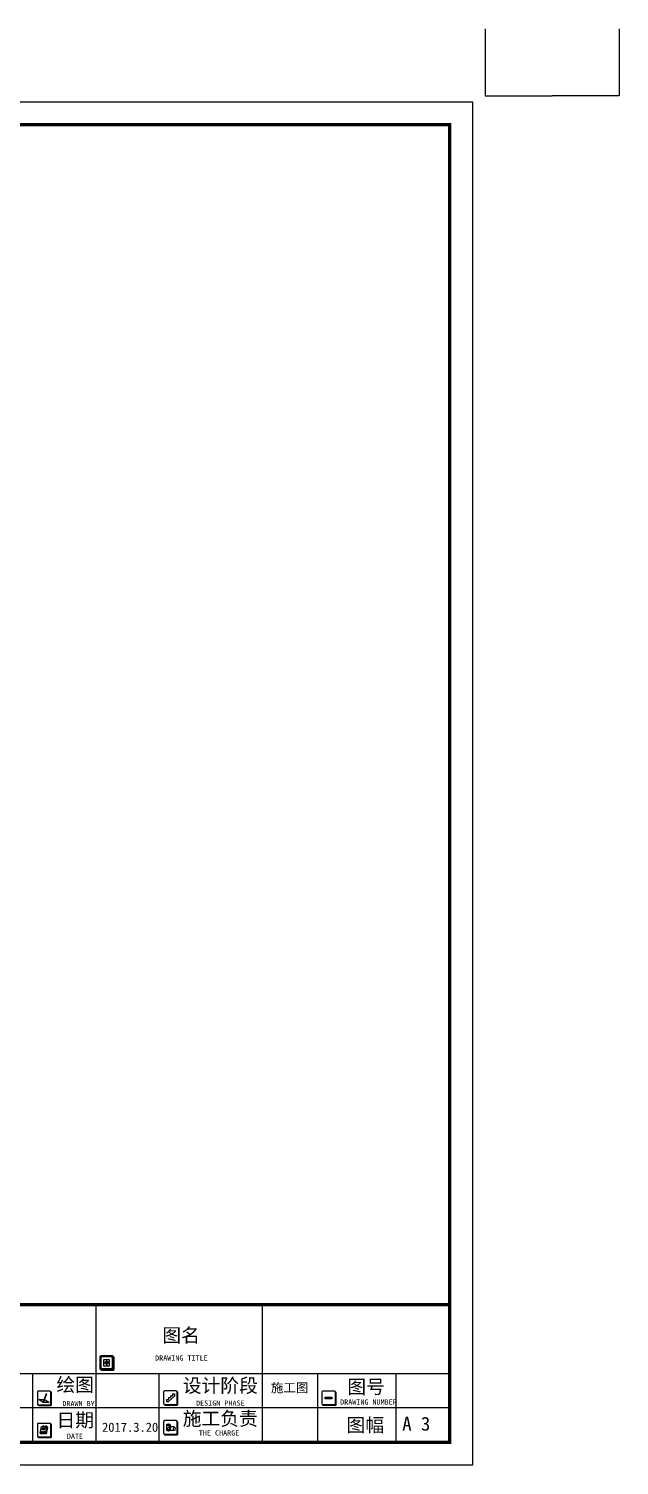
# Model space of a CAD drawing. Header units: millimetres. Extents: x -1705246 to 222838, y -3231245 to 126310.
# Drawn here: x -36852 to -24961, y -10042 to 18873 of the extents above; entities that cross this region are included whole.
import ezdxf

# ---------------------------------------------------------------- set-up
doc = ezdxf.new("R2010")
doc.units = ezdxf.units.MM
doc.layers.add('0-01图框模板说明', color=2, linetype='Continuous')
doc.layers.add('0-02图框细线', color=136, linetype='Continuous')
doc.layers.add('Z not print', color=8, linetype='Continuous', plot=False)
doc.styles.get("Standard").update_dxf_attribs({"font": ''})
doc.styles.get('Standard').set_extended_font_data('SimSun')

msp = doc.modelspace()

# ---------------------------------------------------------------- hatches: boundary and pattern name
at = {"layer": '0-01图框模板说明'}
for points in [[(-35146.9, -8096.3, -0.4142136), (-35165.1, -8114.5), (-35401.5, -8114.5, -0.071272), (-35406.6, -8113.8, 0.3481434), (-35388.9, -8127.8), (-35152.5, -8127.8, 0.4142136), (-35134.3, -8109.6), (-35134.3, -7873.3, 0.3331076), (-35147.4, -7855.8, -0.0577433), (-35146.9, -7860)], [(-36406.1, -8807, -0.4142136), (-36424.3, -8825.1), (-36660.6, -8825.1, -0.071272), (-36665.7, -8824.4, 0.3481434), (-36648, -8838.4), (-36411.7, -8838.4, 0.4142136), (-36393.5, -8820.3), (-36393.5, -8583.9, 0.3331076), (-36406.6, -8566.4, -0.0577433), (-36406.1, -8570.6)], [(-33862.9, -8801, -0.4142136), (-33881, -8819.1), (-34117.4, -8819.1, -0.071272), (-34122.5, -8818.4, 0.3481434), (-34104.8, -8832.4), (-33868.5, -8832.4, 0.4142136), (-33850.3, -8814.3), (-33850.3, -8577.9, 0.3331076), (-33863.3, -8560.5, -0.0577433), (-33862.9, -8564.6)], [(-30675, -8803.6, -0.4142136), (-30693.2, -8821.8), (-30929.6, -8821.8, -0.071272), (-30934.7, -8821.1, 0.3481434), (-30917, -8835.1), (-30680.6, -8835.1, 0.4142136), (-30662.4, -8816.9), (-30662.4, -8580.6, 0.3331076), (-30675.5, -8563.1, -0.0577433), (-30675, -8567.3)], [(-30882.6, -8671.1), (-30745.9, -8671.1), (-30745.9, -8704.4), (-30882.6, -8704.4)], [(-36406.1, -9453.3, -0.4142136), (-36424.3, -9471.4), (-36660.6, -9471.4, -0.071272), (-36665.7, -9470.7, 0.3481434), (-36648, -9484.7), (-36411.7, -9484.7, 0.4142136), (-36393.5, -9466.5), (-36393.5, -9230.2, 0.3331076), (-36406.6, -9212.7, -0.0577433), (-36406.1, -9216.9)], [(-33862.9, -9399.1, -0.4142136), (-33881, -9417.3), (-34117.4, -9417.3, -0.071272), (-34122.5, -9416.6, 0.3481434), (-34104.8, -9430.6), (-33868.5, -9430.6, 0.4142136), (-33850.3, -9412.4), (-33850.3, -9176.1, 0.3331076), (-33863.3, -9158.6, -0.0577433), (-33862.9, -9162.8)]]:
    msp.add_hatch(color=8, dxfattribs=at).paths.add_polyline_path(points)
h = msp.add_hatch(color=8, dxfattribs=at)
h.paths.add_polyline_path([(-35283.3, -7956.3), (-35306.8, -7956.3), (-35306.8, -7978.1), (-35283.3, -7978.1)])
h.paths.add_polyline_path([(-35283.3, -7978.1), (-35259.8, -7978.1), (-35259.8, -7956.3), (-35283.3, -7956.3)])
h.paths.add_polyline_path([(-35283.3, -7978.1), (-35283.3, -7999.9), (-35259.8, -7999.9), (-35259.8, -7978.1)])
h.paths.add_polyline_path([(-35283.3, -7978.1), (-35306.8, -7978.1), (-35306.8, -7999.9), (-35283.3, -7999.9)])

# ---------------------------------------------------------------- linework, layer by layer
at = {"layer": '0-01图框模板说明', "color": 8}
for p, q in [((-35343.9, -7978.1), (-35222.7, -7978.1)), ((-35283.3, -7917.5), (-35283.3, -8038.8)), ((-33914.3, -8648.9), (-34036.4, -8757.5)), ((-33996.7, -8642.4), (-33996.7, -8680.8)), ((-33996.7, -8642.4), (-33955.5, -8642.4)), ((-33955.5, -8606.7), (-33914.3, -8606.7)), ((-33955.5, -8606.7), (-33955.5, -8642.4)), ((-33914.3, -8606.7), (-33914.3, -8648.9)), ((-36553.1, -8755.9), (-36554.2, -8758.8)), ((-36554.2, -8758.8), (-36553.8, -8760.8)), ((-36552.2, -8756.2), (-36553.8, -8760.8)), ((-36552.3, -8759.5), (-36553.8, -8760.8)), ((-36551.2, -8756.6), (-36552.3, -8759.5)), ((-34079.1, -8719.1), (-34079.1, -8757.5)), ((-34079.1, -8719.1), (-34037.9, -8719.1)), ((-34079.1, -8757.5), (-34036.4, -8757.5)), ((-34037.9, -8680.8), (-33996.7, -8680.8)), ((-34037.9, -8680.8), (-34037.9, -8719.1)), ((-34077.9, -9226.8), (-34077.9, -9338.6)), ((-34003.8, -9226.8), (-34003.8, -9338.6)), ((-36624.5, -9396.7), (-36608.8, -9410.4)), ((-36515.3, -9400.3), (-36620.2, -9400.3)), ((-36511.2, -9403.8), (-36616.1, -9403.8)), ((-36507.3, -9407.2), (-36612.1, -9407.2)), ((-36503.9, -9410.4), (-36608.8, -9410.4)), ((-36484.8, -9269), (-36515.3, -9400.3)), ((-36480.7, -9272.5), (-36511.2, -9403.8)), ((-36476.7, -9275.9), (-36507.3, -9407.2)), ((-36473.3, -9279.2), (-36503.9, -9410.4)), ((-36489.1, -9265.4), (-36473.3, -9279.2)), ((-33921, -9271.4), (-34032.8, -9271.4)), ((-33921, -9345.5), (-34032.8, -9345.5))]:
    msp.add_line(p, q, dxfattribs=at)
at = {"layer": '0-01图框模板说明', "color": 2, "const_width": 66.9}
msp.add_lwpolyline([(-28376.9, 16938.4), (-28376.9, -9580.4), (-66260.9, -9580.4), (-66260.9, 16938.4)], close=True, dxfattribs=at)
msp.add_lwpolyline([(-28376.9, -6808.4), (-66266.1, -6808.4)], dxfattribs=at)
at = {"layer": '0-01图框模板说明', "color": 8}
for points in [[(-35401.5, -8114.5), (-35165.1, -8114.5, 0.4142136), (-35146.9, -8096.3), (-35146.9, -7860, 0.4142136), (-35165.1, -7841.8), (-35401.5, -7841.8, 0.4142136), (-35419.7, -7860), (-35419.7, -8096.3, 0.4142136)], [(-36660.6, -8825.1), (-36424.3, -8825.1, 0.4142136), (-36406.1, -8807), (-36406.1, -8570.6, 0.4142136), (-36424.3, -8552.4), (-36660.6, -8552.4, 0.4142136), (-36678.8, -8570.6), (-36678.8, -8807, 0.4142136)], [(-36493, -8609.8), (-36502.9, -8606.2), (-36502.4, -8604.8, -0.4519616), (-36496.7, -8602.4), (-36495.3, -8602.9, -0.4184348), (-36492.4, -8608.4)], [(-34117.4, -8819.1), (-33881, -8819.1, 0.4142136), (-33862.9, -8801), (-33862.9, -8564.6, 0.4142136), (-33881, -8546.4), (-34117.4, -8546.4, 0.4142136), (-34135.6, -8564.6), (-34135.6, -8801, 0.4142136)], [(-30929.6, -8821.8), (-30693.2, -8821.8, 0.4142136), (-30675, -8803.6), (-30675, -8567.3, 0.4142136), (-30693.2, -8549.1), (-30929.6, -8549.1, 0.4142136), (-30947.7, -8567.3), (-30947.7, -8803.6, 0.4142136)], [(-36660.6, -9471.4), (-36424.3, -9471.4, 0.4142136), (-36406.1, -9453.3), (-36406.1, -9216.9, 0.4142136), (-36424.3, -9198.7), (-36660.6, -9198.7, 0.4142136), (-36678.8, -9216.9), (-36678.8, -9453.3, 0.4142136)], [(-34117.4, -9417.3), (-33881, -9417.3, 0.4142136), (-33862.9, -9399.1), (-33862.9, -9162.8, 0.4142136), (-33881, -9144.6), (-34117.4, -9144.6, 0.4142136), (-34135.6, -9162.8), (-34135.6, -9399.1, 0.4142136)]]:
    msp.add_lwpolyline(points, format="xyb", close=True, dxfattribs=at)
for points in [[(-35406.6, -8113.8, 0.3481435), (-35388.9, -8127.8), (-35152.5, -8127.8, 0.4142136), (-35134.3, -8109.6), (-35134.3, -7873.3, 0.3331075), (-35147.4, -7855.8)], [(-36665.7, -8824.4, 0.3481435), (-36648, -8838.4), (-36411.7, -8838.4, 0.4142136), (-36393.5, -8820.3), (-36393.5, -8583.9, 0.3331075), (-36406.6, -8566.4)], [(-34122.5, -8818.4, 0.3481435), (-34104.8, -8832.4), (-33868.5, -8832.4, 0.4142136), (-33850.3, -8814.3), (-33850.3, -8577.9, 0.3331075), (-33863.3, -8560.5)], [(-30934.7, -8821.1, 0.3481435), (-30917, -8835.1), (-30680.6, -8835.1, 0.4142136), (-30662.4, -8816.9), (-30662.4, -8580.6, 0.3331075), (-30675.5, -8563.1)], [(-36665.7, -9470.7, 0.3481435), (-36648, -9484.7), (-36411.7, -9484.7, 0.4142136), (-36393.5, -9466.5), (-36393.5, -9230.2, 0.3331075), (-36406.6, -9212.7)], [(-34122.5, -9416.6, 0.3481435), (-34104.8, -9430.6), (-33868.5, -9430.6, 0.4142136), (-33850.3, -9412.4), (-33850.3, -9176.1, 0.3331075), (-33863.3, -9158.6)]]:
    msp.add_lwpolyline(points, format="xyb", dxfattribs=at)
for points in [[(-35400.7, -8095.6), (-35165.9, -8095.6), (-35165.9, -7860.7), (-35400.7, -7860.7)], [(-35343.9, -8038.8), (-35222.7, -8038.8), (-35222.7, -7917.5), (-35343.9, -7917.5)], [(-35306.8, -7956.3), (-35259.8, -7956.3), (-35259.8, -7999.9), (-35306.8, -7999.9)], [(-36496.3, -8619.1), (-36506.3, -8615.5), (-36549.3, -8733.7), (-36539.4, -8737.3)], [(-36492.7, -8609.9), (-36503.2, -8606.1), (-36506.6, -8615.4), (-36496.1, -8619.2)], [(-30882.6, -8671.1), (-30745.9, -8671.1), (-30745.9, -8704.4), (-30882.6, -8704.4)], [(-36551.2, -8756.6), (-36553.1, -8755.9), (-36549.3, -8733.7), (-36539.4, -8737.3)], [(-36598.3, -9365.7), (-36587.9, -9365.7), (-36590.4, -9373.9), (-36600.7, -9373.9)], [(-36577.9, -9365.7), (-36567.5, -9365.7), (-36570, -9373.9), (-36580.3, -9373.9)], [(-36569.7, -9297.2), (-36526.6, -9297.2), (-36536.9, -9331.4), (-36580.1, -9331.4)], [(-36558.2, -9365.7), (-36547.8, -9365.7), (-36550.3, -9373.9), (-36560.7, -9373.9)], [(-36538.2, -9365.7), (-36527.8, -9365.7), (-36530.3, -9373.9), (-36540.7, -9373.9)]]:
    msp.add_lwpolyline(points, close=True, dxfattribs=at)
for points in [[(-36533.7, -8721.8), (-36529.8, -8721.8), (-36440.4, -8780.5), (-36560.3, -8780.5), (-36649.7, -8721.8), (-36544.9, -8721.8)], [(-36570.7, -9265.4), (-36489.1, -9265.4), (-36519.6, -9396.7), (-36624.5, -9396.7), (-36593.9, -9265.4), (-36575.4, -9265.4)]]:
    msp.add_lwpolyline(points, dxfattribs=at)
msp.add_circle((-36517.4, -9280), 3.69, dxfattribs=at)
for centre, radius, start, end in [((-36549.1, -9274.3), 27.8, 120.08382, 193.46069), ((-36559.4, -9263.2), 13.5, 350.54539, 105.73103), ((-36492.7, -9274.4), 27.8, 127.16749, 193.46069), ((-36503.9, -9259.8), 9.45, 75.64141, 126.12439), ((-36505, -9261.6), 11.5, 340.70057, 72.93021), ((-36574.2, -9280), 3.69, 133.54052, 58.50942), ((-36573.9, -9279.1), 2.82, 218.39226, 328.45377), ((-36549.4, -9274.2), 23, 118.98843, 196.0214), ((-36572.3, -9281.4), 3.69, 72.60473, 87.69362), ((-36560.6, -9264.6), 10.6, 355.44035, 89.68225), ((-36517.5, -9279.1), 2.82, 218.39226, 328.45377), ((-36515.5, -9281.4), 3.69, 72.60473, 215.77066), ((-36494, -9273.8), 22.2, 120.88, 197.64495), ((-36504.5, -9262.1), 7.4, 333.23085, 96.56595)]:
    msp.add_arc(centre, radius, start, end, dxfattribs=at)
for centre, major_axis in [((-34040.9, -9226.8), (-37.1, 0)), ((-34040.9, -9338.6), (-37.1, 0)), ((-34032.8, -9308.4), (0, 37.1)), ((-33921, -9308.4), (0, 37.1))]:
    msp.add_ellipse(centre, major_axis=major_axis, ratio=0.454196, dxfattribs=at)
at = {"layer": '0-02图框细线'}
for p, q in [((-35492.9, -9580.4), (-35492.9, -6808.4)), ((-32145.6, -8194.4), (-32145.6, -6808.4)), ((-57366.1, -8194.4), (-28376.9, -8194.4)), ((-36770.1, -9580.4), (-36770.1, -8194.4)), ((-34226.8, -9580.4), (-34226.8, -8194.4)), ((-32145.6, -9580.4), (-32145.6, -8194.4)), ((-31029.9, -9580.4), (-31029.9, -8194.4)), ((-29459.8, -8194.4), (-29459.8, -9580.4)), ((-28376.9, -8887.4), (-42391.2, -8887.4))]:
    msp.add_line(p, q, dxfattribs=at)
msp.add_lwpolyline([(-27914.9, 17400.4), (-27914.9, -10042.4), (-66722.9, -10042.4), (-66722.9, 17400.4)], close=True, dxfattribs=at)
at = {"layer": 'Z not print', "color": 5}
for points in [[(-27659.8, 18872.5), (-27659.8, 17523.1), (-26310.4, 17523.1)], [(-24961, 18872.5), (-24961, 17523.1), (-26310.4, 17523.1)]]:
    msp.add_lwpolyline(points, dxfattribs=at)

# ---------------------------------------------------------------- texts
at = {"layer": '0-02图框细线'}
for s, insert, char_height, attachment_point in [('{\\fSimSun|b0|i0|c134|p2;图名}', (-34162.7, -7440.7), 277.2, 4), ('{\\fSimSun|b0|i0|c134|p2;DRAWING TITLE}', (-34307, -7884.3), 104.119, 4), ('{\\fSimSun|b0|i0|c134|p2;绘图}', (-36294.7, -8436.2), 277.2, 4), ('{\\fSimSun|b0|i0|c134|p2;设计阶段}', (-33751.4, -8454.8), 277.2, 4), ('{\\fSimHei|b0|i0|c134|p2;施工图}', (-31598.5, -8491.1), 184.8, 5), ('{\\fSimSun|b0|i0|c134|p2;图号}', (-30437.4, -8477.8), 277.2, 4), ('{\\fSimSun|b0|i0|c134|p2;日期}', (-36294.7, -9149.6), 277.2, 4), ('{\\fSimSun|b0|i0|c134|p2;DRAWN BY}', (-36174.9, -8800.5), 104.119, 4), ('{\\fSimSun|b0|i0|c134|p2;施工负责}', (-33751.5, -9117.6), 277.2, 4), ('{\\fSimSun|b0|i0|c134|p2;DESIGN PHASE}', (-33482.6, -8792.3), 104.119, 4), ('{\\fSimSun|b0|i0|c134|p2;DRAWING NUMBER}', (-30581.3, -8769.9), 104.119, 4), ('2017.3.20', (-35376.4, -9278), 184.8, 4), ('{\\fSimSun|b0|i0|c134|p2;图幅}', (-30452.5, -9248.6), 277.2, 4), ('{\\fSimSun|b0|i0|c134|p2;A 3}', (-29331.4, -9208.1), 277.2, 4), ('{\\fSimSun|b0|i0|c134|p2;DATE}', (-36084.4, -9460), 104.119, 4), ('{\\fSimSun|b0|i0|c134|p2;THE CHARGE}', (-33427.6, -9392.3), 104.119, 4)]:
    msp.add_mtext(s, dxfattribs=dict(at, insert=insert, char_height=char_height, attachment_point=attachment_point))

doc.saveas('drawing.dxf')
